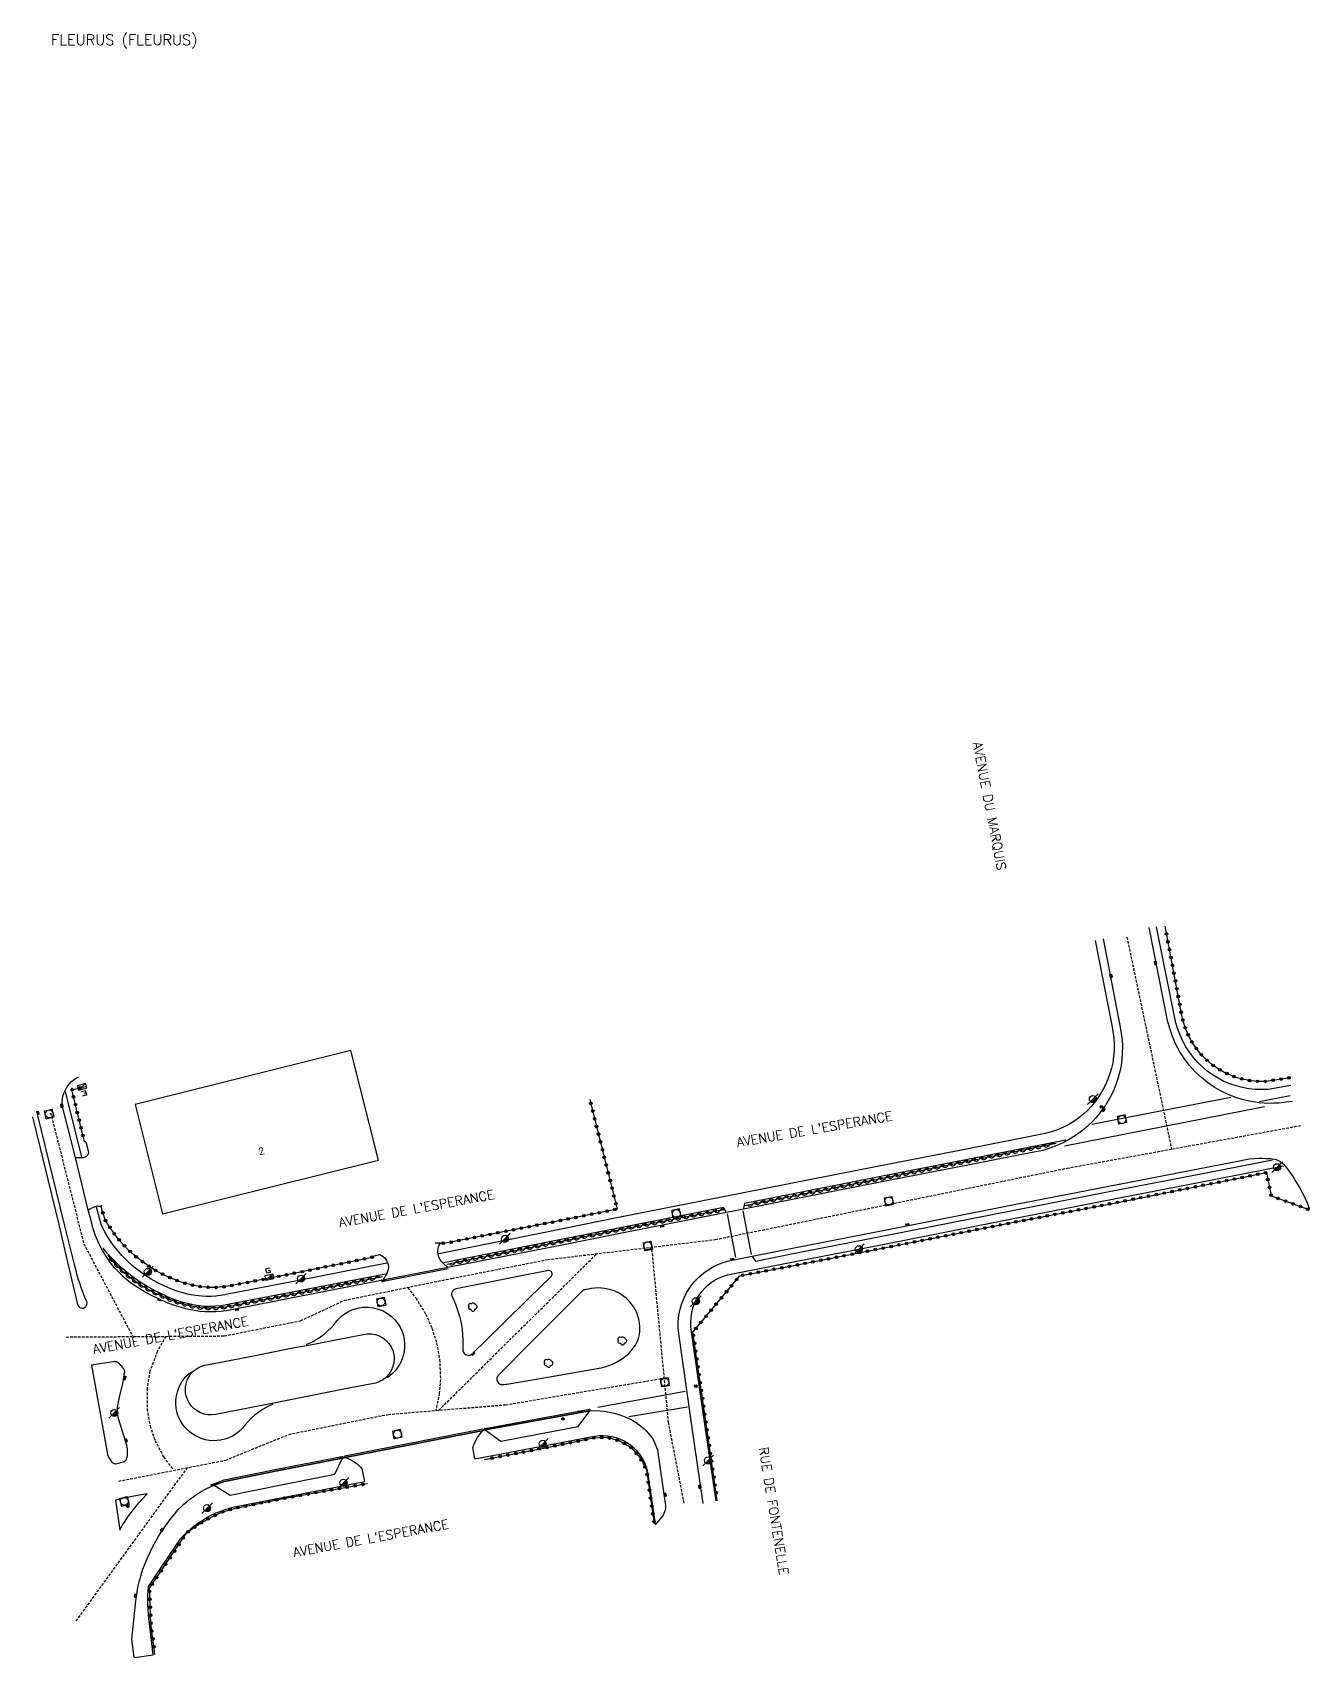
# Model space of a CAD drawing. Header units: millimetres. Extents: x 161025 to 162000, y 126625 to 126989.
# Drawn here: x 161453.6 to 161694.5, y 126681.7 to 126988 of the extents above; entities that cross this region are included whole.
import ezdxf
from ezdxf.enums import TextEntityAlignment as Align

# ---------------------------------------------------------------- set-up
doc = ezdxf.new("R2010")
doc.units = ezdxf.units.MM
doc.linetypes.add('DASHED', pattern=[0.75, 0.5, -0.25])
doc.layers.get('0').update_dxf_attribs({"linetype": 'CONTINUOUS'})
for name, color, linetype in [('W0001', 6, 'DASHED'), ('W0003', 5, 'CONTINUOUS'), ('W0006', 2, 'CONTINUOUS'), ('W0008', 7, 'CONTINUOUS'), ('W0014', 7, 'CONTINUOUS'), ('W0015', 2, 'CONTINUOUS'), ('W0017', 7, 'CONTINUOUS'), ('W0020', 2, 'CONTINUOUS'), ('W0100', 7, 'CONTINUOUS'), ('W0300', 7, 'CONTINUOUS'), ('W0310', 3, 'CONTINUOUS'), ('W0322', 7, 'CONTINUOUS'), ('W0400', 7, 'CONTINUOUS'), ('W0420', 7, 'CONTINUOUS'), ('W0430', 7, 'CONTINUOUS'), ('W0432', 7, 'CONTINUOUS'), ('W0470', 7, 'CONTINUOUS'), ('W0856', 7, 'CONTINUOUS'), ('W0980', 7, 'CONTINUOUS'), ('W0989', 7, 'CONTINUOUS'), ('W0991', 7, 'CONTINUOUS')]:
    doc.layers.add(name, color=color, linetype=linetype)
doc.styles.get("Standard").update_dxf_attribs({"font": 'romans.shx', "width": 0.85})

# ---------------------------------------------------------------- blocks, each defined once
blk = doc.blocks.new('T420')
for p, q in [((0.75, 0.75), (-0.75, 0.75)), ((-0.75, 0.75), (-0.75, -0.75)), ((0.75, 0.75), (0.75, -0.75)), ((0.75, -0.75), (-0.75, -0.75))]:
    blk.add_line(p, q)
blk.add_ellipse((0, 0), major_axis=(-0.53, 0.53), ratio=1, start_param=3.926991, end_param=10.210176)
blk = doc.blocks.new('T400')
for p, q in [((-0.15, 0.3), (0.15, 0.3)), ((-0.15, -0.25), (-0.15, 0.3)), ((-0.15, 0.15), (0.15, 0.15)), ((-0.15, 0), (0.15, 0)), ((0.15, 0.3), (0.15, -0.25)), ((-0.15, -0.15), (0.15, -0.15)), ((-0.15, -0.25), (-0.15, -0.3)), ((-0.15, -0.3), (0.15, -0.3)), ((0.15, -0.3), (0.15, -0.25))]:
    blk.add_line(p, q)
blk = doc.blocks.new('T470')
for p, q in [((-1.000002, -1.000002), (1.000002, 1.000002)), ((0, 0), (0.666668, 0)), ((0, 0), (0, -0.666668)), ((0.166667, 0.166667), (0.500001, 0.166667)), ((0.166667, 0.166667), (0.166667, -0.666668)), ((0.333334, 0.333334), (0.500001, 0.333334)), ((0.333334, 0.333334), (0.333334, -0.500001)), ((0.500001, 0.333334), (0.500001, -0.333334)), ((-0.333334, -0.333334), (0.500001, -0.333334)), ((-0.333334, -0.333334), (-0.333334, -0.500001)), ((-0.333334, -0.500001), (0.333334, -0.500001)), ((-0.166667, -0.166667), (0.666668, -0.166667)), ((-0.166667, -0.166667), (-0.166667, -0.666668))]:
    blk.add_line(p, q)
blk.add_ellipse((0, 0), major_axis=(0.471405, 0.471405), ratio=1, start_param=5.4977871438, end_param=11.780972451)
blk = doc.blocks.new('T300')
for p, q in [((-0.8, 0.51), (-0.86, 0.34)), ((-0.86, 0.34), (-0.86, 0.17)), ((-0.86, 0.17), (-0.74, 0.06)), ((-0.69, 0.63), (-0.8, 0.51)), ((-0.8, -0.06), (-0.74, 0.06)), ((-0.74, 0.06), (-0.69, 0.11)), ((-0.57, 0.69), (-0.69, 0.63)), ((-0.46, 0.69), (-0.57, 0.69)), ((-0.29, 0.63), (-0.46, 0.69)), ((-0.29, 0.63), (-0.17, 0.74)), ((-0.23, 0.57), (-0.29, 0.63)), ((-0.17, 0.74), (-0.06, 0.8)), ((-0.06, 0.8), (0.06, 0.8)), ((0.06, 0.8), (0.23, 0.74)), ((0.23, 0.74), (0.34, 0.63)), ((0.34, 0.63), (0.4, 0.51)), ((0.46, 0.46), (0.34, 0.46)), ((0.4, 0.51), (0.4, 0.46)), ((0.57, 0.4), (0.46, 0.46)), ((0.57, 0.4), (0.69, 0.29)), ((0.69, 0.29), (0.74, 0.17)), ((0.74, 0.06), (0.69, -0.17)), ((0.74, 0.17), (0.74, 0.06)), ((-0.8, -0.17), (-0.8, -0.06)), ((-0.8, -0.23), (-0.8, -0.17)), ((-0.74, -0.34), (-0.8, -0.23)), ((-0.69, -0.4), (-0.74, -0.34)), ((-0.51, -0.46), (-0.69, -0.4)), ((-0.4, -0.46), (-0.51, -0.46)), ((-0.4, -0.46), (-0.34, -0.46)), ((-0.34, -0.46), (-0.34, -0.4)), ((-0.34, -0.51), (-0.34, -0.46)), ((-0.29, -0.63), (-0.34, -0.51)), ((-0.17, -0.74), (-0.29, -0.63)), ((-0.06, -0.8), (-0.17, -0.74)), ((0.06, -0.8), (-0.06, -0.8)), ((0.17, -0.74), (0.06, -0.8)), ((0.23, -0.69), (0.17, -0.74)), ((0.29, -0.46), (0.23, -0.46)), ((0.29, -0.63), (0.23, -0.69)), ((0.46, -0.4), (0.29, -0.46)), ((0.34, -0.51), (0.29, -0.63)), ((0.34, -0.51), (0.34, -0.46)), ((0.57, -0.34), (0.46, -0.4)), ((0.63, -0.29), (0.57, -0.34)), ((0.69, -0.17), (0.63, -0.29))]:
    blk.add_line(p, q)
blk = doc.blocks.new('T430')
at = {"flags": 128}
for points in [[(0.8, 0.8), (-0.8, 0.8)], [(-0.8, 0.8), (-0.8, 0)], [(0.8, 0.8), (-0.8, 0)], [(-0.8, 0), (0.8, 0)], [(-0.4, 2.1), (0.4, 2.1)], [(-0.4, 2.1), (-0.4, 1.3)], [(-0.4, 1.7), (0, 1.7)], [(-0.4, 1.3), (0.4, 1.3)], [(0.8, 0), (0.8, 0.8)]]:
    blk.add_lwpolyline(points, dxfattribs=at)
blk = doc.blocks.new('t432')
at = {"flags": 128}
for points in [[(0.8, 0.8), (-0.8, 0.8)], [(-0.8, 0.8), (-0.8, 0)], [(0.8, 0.8), (-0.8, 0)], [(-0.8, 0), (0.8, 0)], [(-0.4, 2.1), (-0.4, 1.3)], [(-0.4, 1.3), (0.4, 1.3)], [(-0.39, 2.1), (0.41, 2.1)], [(0, 1.7), (0.4, 1.7)], [(0.4, 1.3), (0.4, 1.7)], [(0.8, 0), (0.8, 0.8)]]:
    blk.add_lwpolyline(points, dxfattribs=at)
blk = doc.blocks.new('T856')
for p, q in [((-0.125, 0), (0.125, 0)), ((0, 0.125), (0, -0.125))]:
    blk.add_line(p, q)
blk.add_ellipse((0, 0), major_axis=(-0.177, 0.177), ratio=1, start_param=3.9269908, end_param=10.2101761)
blk = doc.blocks.new('t322o')
at = {"color": 0, "linetype": 'Continuous'}
for radius in [0.25, 0.15]:
    blk.add_circle((0, 0), radius, dxfattribs=at)
blk = doc.blocks.new('t310o')
at = {"color": 0, "linetype": 'Continuous'}
for centre, start, end in [((-0.5, 0.38), 216.8699, 323.1304), ((0.5, -0.37), 36.8699, 143.1303)]:
    blk.add_arc(centre, 0.625, start, end, dxfattribs=at)

msp = doc.modelspace()

# ---------------------------------------------------------------- linework, layer by layer
at = {"layer": 'W0001'}
for points in [[(161660.01, 126817.5), (161668.43, 126777.55)], [(161457.04, 126784.39), (161463.3, 126759.69), (161472.5, 126742.25)], [(161459.95, 126742.11), (161489.8, 126742.31), (161504.16, 126745.17), (161512.46, 126749.03), (161532.71, 126753.17), (161550.78, 126756.71), (161582.39, 126760.49), (161648.73, 126773.94), (161693.01, 126782.02)], [(161530.23, 126728.3), (161560.07, 126757.82)], [(161576.51, 126710.77), (161573.58, 126725.97), (161570.42, 126759.06)], [(161524.38, 126751.41), (161525.9, 126749.49), (161527.79, 126746.41), (161528.96, 126743.77), (161529.84, 126740.96), (161530.4, 126737.87), (161530.56, 126734.12), (161530.34, 126731.51), (161529.7, 126728.26)], [(161478.78, 126742.23), (161477.16, 126739.44), (161475.78, 126735.64), (161475.22, 126732.37), (161475.24, 126728.53), (161475.8, 126725.34), (161476.72, 126722.63), (161478.35, 126719.49), (161480.24, 126716.97)], [(161469.86, 126714.94), (161490.08, 126718.89), (161501.95, 126723.76), (161520.7, 126727.53), (161542.82, 126729.33), (161572.78, 126734.36)], [(161461.86, 126688.58), (161482.85, 126717.48)]]:
    msp.add_lwpolyline(points, dxfattribs=at)
at = {"layer": 'W0003'}
for points in [[(161531.94, 126755.23), (161519.71, 126752.85)], [(161532, 126754.94), (161519.77, 126752.56)]]:
    msp.add_lwpolyline(points, dxfattribs=at)
for points in [[(161558.76, 126728.22), (161539.02, 126724.58), (161538.97, 126724.88), (161558.7, 126728.51)], [(161538.64, 126724.51), (161512.56, 126719.39), (161512.5, 126719.68), (161538.58, 126724.81)], [(161512.09, 126719.3), (161501.01, 126717.13), (161489.83, 126714.88), (161487.9, 126714.17), (161487.79, 126714.45), (161489.74, 126715.17), (161500.95, 126717.42), (161512.03, 126719.59)]]:
    msp.add_lwpolyline(points, close=True, dxfattribs=at)
at = {"layer": 'W0006'}
for points in [[(161539.02, 126724.58), (161541.97, 126722.47), (161556.55, 126725.27), (161558.76, 126728.22)], [(161487.9, 126714.17), (161490.89, 126712.28), (161500.81, 126714.33), (161510.64, 126716.28), (161512.09, 126719.3)]]:
    msp.add_lwpolyline(points, dxfattribs=at)
at = {"layer": 'W0008'}
for points in [[(161691.22, 126786.54), (161690.54, 126786.45), (161689.61, 126786.31), (161688.68, 126786.22), (161687.74, 126786.17), (161686.8, 126786.16), (161685.87, 126786.2), (161684.93, 126786.28), (161683.44, 126786.5), (161681.97, 126786.83), (161680.54, 126787.27), (161679.13, 126787.82), (161677.78, 126788.47), (161676.47, 126789.22), (161675.23, 126790.07), (161674.06, 126791.01), (161672.9, 126792.1), (161671.83, 126793.28), (161670.86, 126794.54), (161670, 126795.88), (161669.24, 126797.28), (161668.6, 126798.74), (161668.08, 126800.24), (161667.69, 126801.78), (161664.23, 126819.29)], [(161655.51, 126817.15), (161658.74, 126800.53), (161658.96, 126799.33), (161659.1, 126798.13), (161659.16, 126796.91), (161659.15, 126795.7), (161659.06, 126794.49), (161658.9, 126793.29), (161658.67, 126792.15), (161658.37, 126791.03), (161658.01, 126789.92), (161657.58, 126788.84), (161657.09, 126787.79), (161656.54, 126786.77), (161656.01, 126785.89), (161655.44, 126785.04), (161654.82, 126784.22), (161654.16, 126783.43), (161653.47, 126782.68), (161652.73, 126781.96), (161651.66, 126781.05), (161650.53, 126780.2), (161649.34, 126779.44), (161648.1, 126778.77), (161646.81, 126778.19), (161645.49, 126777.7), (161644.14, 126777.3), (161642.76, 126777), (161630.34, 126774.59), (161613.82, 126771.34), (161587.68, 126766.21), (161564.76, 126761.66), (161551.27, 126758.99), (161531.94, 126755.23), (161519.71, 126752.85), (161503.97, 126749.74), (161491.22, 126747.23), (161490.21, 126747.06), (161489.19, 126746.93), (161488.17, 126746.85), (161487.15, 126746.83), (161486.13, 126746.86), (161485.11, 126746.93), (161483.81, 126747.15), (161482.53, 126747.43), (161481.26, 126747.78), (161480.01, 126748.2), (161478.79, 126748.69), (161477.59, 126749.24), (161476.21, 126749.86), (161474.87, 126750.57), (161473.57, 126751.36), (161472.32, 126752.22), (161471.13, 126753.17), (161470, 126754.18), (161469.04, 126755.24), (161468.16, 126756.35), (161467.36, 126757.53), (161466.64, 126758.76), (161466.01, 126760.03), (161465.46, 126761.35), (161465.01, 126762.7), (161464.66, 126764.08), (161464.14, 126766.05), (161461.71, 126775.96), (161459.29, 126785.55)], [(161580.08, 126710.74), (161577.94, 126725.42), (161575.49, 126742.75), (161575.39, 126743.9), (161575.4, 126745.06), (161575.52, 126746.21), (161575.75, 126747.34), (161576.08, 126748.45), (161576.5, 126749.52), (161577.03, 126750.55), (161577.65, 126751.53), (161578.42, 126752.51), (161579.28, 126753.41), (161580.22, 126754.22), (161581.24, 126754.93), (161582.33, 126755.54), (161583.47, 126756.04), (161584.66, 126756.42), (161585.88, 126756.67), (161596.98, 126758.87), (161615.32, 126762.46), (161638.45, 126767), (161656.59, 126770.54), (161675.38, 126774.21), (161681.24, 126775.35), (161682.14, 126775.53), (161683.06, 126775.67), (161683.98, 126775.76), (161684.9, 126775.81), (161685.64, 126775.82), (161686.37, 126775.79), (161687.11, 126775.74), (161687.84, 126775.66), (161688.19, 126775.55), (161688.52, 126775.41), (161688.84, 126775.24), (161689.15, 126775.04), (161689.39, 126774.85), (161689.61, 126774.64), (161689.82, 126774.41), (161690, 126774.17), (161690.69, 126773.24), (161691.34, 126772.29), (161691.96, 126771.32), (161692.54, 126770.32), (161693.06, 126769.36), (161693.54, 126768.39), (161693.99, 126767.4), (161694.4, 126766.39)], [(161472.77, 126681.69), (161472.38, 126685.13), (161473.1, 126692.35), (161473.21, 126693.21), (161473.34, 126694.06), (161473.51, 126694.91), (161473.69, 126695.76), (161473.86, 126696.4), (161474.04, 126697.05), (161474.23, 126697.69), (161474.44, 126698.32), (161474.86, 126699.41), (161475.32, 126700.49), (161475.8, 126701.54), (161476.33, 126702.59), (161476.88, 126703.61), (161477.47, 126704.62), (161478.02, 126705.49), (161478.59, 126706.34), (161479.19, 126707.18), (161479.81, 126708), (161480.46, 126708.8), (161481.12, 126709.58), (161481.63, 126710.09), (161482.16, 126710.59), (161482.7, 126711.06), (161483.27, 126711.51), (161483.84, 126711.94), (161484.44, 126712.35), (161485.27, 126712.87), (161486.12, 126713.35), (161487, 126713.78), (161487.9, 126714.17), (161489.83, 126714.88), (161501.01, 126717.13), (161512.09, 126719.3), (161512.56, 126719.39), (161538.64, 126724.51), (161539.02, 126724.58), (161558.76, 126728.22), (161559.67, 126728.24), (161560.59, 126728.21), (161561.5, 126728.12), (161562.4, 126727.97), (161563.29, 126727.77), (161564.17, 126727.51), (161564.86, 126727.28), (161565.53, 126727), (161566.19, 126726.69), (161566.83, 126726.35), (161567.45, 126725.97), (161568.05, 126725.55), (161568.51, 126725.2), (161568.95, 126724.83), (161569.36, 126724.42), (161569.75, 126724), (161570.12, 126723.55), (161570.46, 126723.08), (161570.71, 126722.66), (161570.94, 126722.22), (161571.14, 126721.77), (161571.31, 126721.3), (161571.46, 126720.83), (161571.57, 126720.35), (161572.96, 126710.73), (161573, 126710.41), (161573, 126710.09), (161572.98, 126709.76), (161572.92, 126709.44), (161572.83, 126709.13), (161572.7, 126708.82), (161572.54, 126708.53), (161572.36, 126708.25), (161571.04, 126706.71)]]:
    msp.add_lwpolyline(points, dxfattribs=at)
at = {"layer": 'W0014'}
for points in [[(161690.95, 126789.52), (161686.68, 126788.8), (161685.46, 126788.75), (161684.23, 126788.78), (161683.01, 126788.91), (161681.8, 126789.13), (161680.61, 126789.44), (161679.45, 126789.83), (161678.31, 126790.31), (161677.22, 126790.88), (161676.17, 126791.52), (161675.18, 126792.24), (161674.24, 126793.03), (161673.36, 126793.88), (161672.55, 126794.8), (161671.8, 126795.78), (161671.13, 126796.81), (161670.54, 126797.89), (161670.03, 126799), (161669.61, 126800.16), (161669.27, 126801.34), (161669.02, 126802.54), (161665.58, 126819.42)], [(161654.01, 126816.88), (161657.16, 126800.87), (161657.39, 126799.71), (161657.54, 126798.54), (161657.61, 126797.36), (161657.6, 126796.18), (161657.5, 126795), (161657.33, 126793.83), (161657.1, 126792.79), (161656.8, 126791.76), (161656.44, 126790.75), (161656.02, 126789.77), (161655.54, 126788.82), (161655, 126787.89), (161654.47, 126787.09), (161653.9, 126786.32), (161653.28, 126785.59), (161652.63, 126784.89), (161651.93, 126784.23), (161651.2, 126783.61), (161650.21, 126782.88), (161649.17, 126782.23), (161648.08, 126781.66), (161646.95, 126781.17), (161645.79, 126780.77), (161644.6, 126780.46), (161630.06, 126777.61), (161612.59, 126774.17), (161588.01, 126769.37), (161583.22, 126768.39), (161563.85, 126764.57), (161550.26, 126761.84), (161530.24, 126757.81)], [(161462.91, 126776.04), (161459.85, 126788.41)], [(161690.81, 126787.58), (161684.94, 126786.42)], [(161648.47, 126779.22), (161630.24, 126775.61), (161613.29, 126772.3), (161587.88, 126767.31), (161587.69, 126766.4)], [(161582.54, 126711.23), (161580.35, 126726.13), (161577.93, 126743.1), (161577.8, 126744), (161577.76, 126744.9), (161577.82, 126745.81), (161577.95, 126746.7), (161578.18, 126747.58), (161578.49, 126748.43), (161578.87, 126749.25), (161579.34, 126750.02), (161579.84, 126750.7), (161580.4, 126751.33), (161581.01, 126751.91), (161581.68, 126752.43), (161582.38, 126752.89), (161583.13, 126753.28), (161583.91, 126753.6), (161584.71, 126753.85), (161597.79, 126756.41), (161615.26, 126759.83), (161638.65, 126764.43), (161657.29, 126768.07), (161675.79, 126771.69), (161689.54, 126774.39)], [(161589.4, 126757.23), (161589.94, 126756.42), (161597.41, 126757.9), (161615.41, 126761.43), (161638.74, 126766.01), (161657.01, 126769.58), (161675.61, 126773.21), (161687.48, 126775.53)], [(161520.44, 126756.05), (161503.52, 126752.72), (161490.74, 126750.23), (161489.9, 126750.05), (161489.04, 126749.91), (161488.18, 126749.82), (161487.32, 126749.76), (161486.46, 126749.75), (161485.59, 126749.78), (161484.38, 126749.92), (161483.18, 126750.13), (161482, 126750.41), (161480.83, 126750.77), (161479.69, 126751.19), (161478.57, 126751.68), (161477.27, 126752.3), (161476, 126753), (161474.78, 126753.77), (161473.61, 126754.62), (161472.49, 126755.53), (161471.42, 126756.51), (161470.47, 126757.49), (161469.57, 126758.53), (161468.73, 126759.62), (161467.96, 126760.75), (161467.25, 126761.93), (161466.62, 126763.14), (161465.71, 126766.62)], [(161584.44, 126765.74), (161583.95, 126766.53), (161564.47, 126762.67), (161550.83, 126760.02), (161531.13, 126756.12)], [(161520.21, 126753.97), (161503.61, 126750.74), (161490.8, 126748.28), (161489.93, 126748.11), (161489.05, 126747.98), (161488.16, 126747.9), (161487.28, 126747.86), (161486.39, 126747.86), (161485.5, 126747.91), (161484.18, 126748.12), (161482.86, 126748.4), (161481.57, 126748.76), (161480.3, 126749.2), (161479.06, 126749.71), (161477.85, 126750.29), (161476.51, 126750.96), (161475.2, 126751.69), (161473.92, 126752.48), (161472.69, 126753.34), (161471.5, 126754.26), (161470.36, 126755.23), (161469.45, 126756.08), (161468.57, 126756.97), (161467.73, 126757.89), (161466.93, 126758.84)], [(161505.39, 126740.54), (161515.98, 126742.58), (161516.74, 126742.71), (161517.52, 126742.7), (161518.29, 126742.58), (161519.02, 126742.32), (161519.71, 126741.95), (161520.32, 126741.47), (161520.85, 126740.9), (161521.27, 126740.25), (161521.58, 126739.54), (161521.77, 126738.8), (161521.84, 126738.03), (161521.78, 126737.26), (161521.59, 126736.52), (161521.29, 126735.81), (161520.88, 126735.16), (161520.36, 126734.59)], [(161498.83, 126729.58), (161488.12, 126727.51), (161487.41, 126727.43), (161486.69, 126727.46), (161485.99, 126727.59), (161485.31, 126727.83), (161484.68, 126728.17), (161484.11, 126728.6), (161483.6, 126729.1), (161483.18, 126729.68), (161482.85, 126730.32), (161482.62, 126730.99), (161482.5, 126731.56), (161482.46, 126732.14), (161482.49, 126732.72), (161482.58, 126733.29), (161482.75, 126733.85), (161482.98, 126734.38), (161483.28, 126734.88), (161483.63, 126735.34)], [(161537.06, 126719.12), (161550.66, 126721.7), (161558.89, 126723.26), (161559.69, 126723.43), (161560.49, 126723.52), (161561.31, 126723.54), (161562.12, 126723.49), (161562.92, 126723.35), (161563.7, 126723.15), (161564.46, 126722.87), (161565.2, 126722.52), (161566.01, 126722.03), (161566.76, 126721.46), (161567.44, 126720.8), (161568.05, 126720.08), (161568.58, 126719.3), (161569.02, 126718.46), (161569.36, 126717.58), (161569.61, 126716.66), (161571.06, 126706.92)], [(161472.95, 126681.71), (161476.39, 126682.18), (161475.66, 126688.08), (161475.56, 126688.96), (161475.48, 126689.84), (161475.43, 126690.73), (161475.4, 126691.61), (161475.39, 126692.47), (161475.4, 126693.33), (161475.44, 126694.19), (161475.5, 126695.05), (161481.49, 126704.02), (161482.25, 126704.84), (161483.05, 126705.6), (161483.9, 126706.32), (161484.79, 126706.99), (161485.72, 126707.61), (161486.68, 126708.18), (161487.47, 126708.59), (161488.28, 126708.96), (161489.11, 126709.3), (161489.95, 126709.6), (161490.8, 126709.86), (161491.66, 126710.08), (161501.12, 126711.9), (161516.28, 126714.88)]]:
    msp.add_lwpolyline(points, dxfattribs=at)
at = {"layer": 'W0015'}
for points in [[(161453.62, 126783.59), (161458.63, 126763.08), (161460, 126757.26), (161462.14, 126748.27), (161462.22, 126748.05), (161462.35, 126747.85), (161462.53, 126747.7), (161462.75, 126747.59), (161462.98, 126747.55), (161463.22, 126747.57), (161463.46, 126747.66), (161463.66, 126747.82), (161463.81, 126748.03), (161463.9, 126748.27), (161463.91, 126748.53), (161463.85, 126748.78), (161463.51, 126749.59), (161463.18, 126750.41), (161462.88, 126751.23), (161462.59, 126752.06), (161462.32, 126752.92), (161462.07, 126753.78), (161461.84, 126754.65), (161461.63, 126755.53), (161459.62, 126763.59), (161454.62, 126783.87), (161454.62, 126783.87)], [(161536.53, 126738.97), (161542.18, 126744.49), (161547.27, 126749.49), (161551.28, 126753.39), (161551.4, 126753.48), (161551.5, 126753.6), (161551.57, 126753.74), (161551.6, 126753.89), (161551.6, 126754.05), (161551.56, 126754.2), (161551.47, 126754.37), (161551.34, 126754.51), (161551.18, 126754.6), (161550.99, 126754.65), (161550.8, 126754.64), (161550.62, 126754.58), (161544.92, 126753.45), (161538.63, 126752.22), (161533.54, 126751.21), (161533.34, 126751.16), (161533.15, 126751.07), (161532.99, 126750.94), (161532.85, 126750.78), (161532.76, 126750.62), (161532.7, 126750.45), (161532.67, 126750.27), (161532.67, 126750.09), (161532.71, 126749.91), (161532.77, 126749.74), (161533.1, 126749.03), (161533.4, 126748.3), (161533.67, 126747.57), (161533.91, 126746.82), (161534.13, 126746.07), (161534.31, 126745.31), (161534.5, 126744.39), (161534.64, 126743.47), (161534.74, 126742.54), (161534.8, 126741.6), (161534.81, 126740.66), (161534.78, 126739.73), (161534.8, 126739.51), (161534.86, 126739.31), (161534.96, 126739.12), (161535.1, 126738.96), (161535.27, 126738.83), (161535.46, 126738.73), (161535.65, 126738.68), (161535.84, 126738.67), (161536.03, 126738.69), (161536.21, 126738.75), (161536.38, 126738.84), (161536.53, 126738.97)]]:
    msp.add_lwpolyline(points, dxfattribs=at)
for points in [[(161542.93, 126733.2), (161543.08, 126733.24), (161550.78, 126734.57), (161557.6, 126735.74), (161560.88, 126736.32), (161561.6, 126736.49), (161562.3, 126736.71), (161562.99, 126736.98), (161563.65, 126737.3), (161564.29, 126737.67), (161564.9, 126738.09), (161565.47, 126738.49), (161566, 126738.95), (161566.49, 126739.45), (161566.93, 126739.99), (161567.33, 126740.56), (161567.67, 126741.17), (161567.9, 126741.86), (161568.07, 126742.58), (161568.15, 126743.3), (161568.16, 126744.03), (161568.1, 126744.75), (161567.95, 126745.47), (161567.79, 126746.07), (161567.58, 126746.65), (161567.32, 126747.21), (161567.02, 126747.75), (161566.67, 126748.26), (161566.28, 126748.74), (161565.63, 126749.38), (161564.9, 126749.94), (161564.12, 126750.42), (161563.29, 126750.8), (161562.42, 126751.08), (161561.52, 126751.26), (161560.9, 126751.32), (161560.27, 126751.35), (161559.65, 126751.33), (161559.02, 126751.26), (161558.4, 126751.15), (161557.79, 126751), (161557.69, 126750.98), (161557.59, 126750.95), (161557.49, 126750.92), (161557.4, 126750.88), (161557.32, 126750.83), (161557.25, 126750.77), (161557.19, 126750.7), (161557.13, 126750.63), (161552.32, 126745.79), (161547.77, 126741.24), (161541.46, 126734.88), (161541.35, 126734.73), (161541.26, 126734.57), (161541.21, 126734.39), (161541.19, 126734.21), (161541.2, 126734.03), (161541.24, 126733.85), (161541.35, 126733.62), (161541.51, 126733.42), (161541.72, 126733.27), (161541.95, 126733.17), (161542.2, 126733.13), (161542.45, 126733.16)], [(161513.61, 126732.52), (161498.83, 126729.58), (161498.87, 126729.4), (161498.27, 126729.13), (161497.69, 126728.83), (161497.12, 126728.5), (161496.56, 126728.15), (161496.03, 126727.77), (161495.51, 126727.36), (161494.88, 126726.8), (161494.29, 126726.21), (161493.73, 126725.58), (161493.22, 126724.91), (161492.65, 126724.35), (161492.03, 126723.86), (161491.35, 126723.43), (161490.63, 126723.09), (161489.87, 126722.83), (161489.1, 126722.65), (161488.39, 126722.57), (161487.68, 126722.55), (161486.97, 126722.61), (161486.27, 126722.74), (161485.58, 126722.93), (161484.92, 126723.2), (161484.29, 126723.52), (161483.69, 126723.91), (161483.03, 126724.43), (161482.43, 126725.03), (161481.91, 126725.69), (161481.47, 126726.41), (161481.11, 126727.18), (161480.85, 126727.98), (161480.71, 126728.74), (161480.64, 126729.5), (161480.66, 126730.28), (161480.76, 126731.04), (161480.94, 126731.79), (161481.21, 126732.52), (161481.48, 126733.09), (161481.79, 126733.64), (161482.16, 126734.15), (161482.57, 126734.64), (161483.02, 126735.08), (161483.51, 126735.49), (161483.63, 126735.34), (161483.95, 126735.65), (161484.29, 126735.93), (161484.66, 126736.18), (161485.05, 126736.4), (161485.4, 126736.55), (161485.76, 126736.68), (161486.13, 126736.78), (161486.51, 126736.86), (161494.38, 126738.38), (161502.75, 126740.04), (161505.39, 126740.54), (161505.35, 126740.76), (161505.96, 126741.01), (161506.54, 126741.29), (161507.11, 126741.61), (161507.67, 126741.95), (161508.21, 126742.32), (161508.72, 126742.72), (161509.35, 126743.26), (161509.94, 126743.85), (161510.49, 126744.48), (161511, 126745.14), (161511.49, 126745.67), (161512.02, 126746.14), (161512.6, 126746.56), (161513.22, 126746.92), (161513.87, 126747.22), (161514.55, 126747.45), (161515.25, 126747.61), (161515.95, 126747.71), (161516.92, 126747.73), (161517.89, 126747.62), (161518.83, 126747.38), (161519.73, 126747.02), (161520.57, 126746.54), (161521.35, 126745.95), (161522.03, 126745.27), (161522.62, 126744.5), (161523.01, 126743.83), (161523.32, 126743.13), (161523.56, 126742.4), (161523.72, 126741.65), (161523.8, 126740.89), (161523.8, 126740.12), (161523.72, 126739.36), (161523.55, 126738.61), (161523.35, 126737.98), (161523.09, 126737.37), (161522.78, 126736.79), (161522.41, 126736.23), (161522, 126735.72), (161521.54, 126735.24), (161521.03, 126734.81), (161520.49, 126734.42), (161520.36, 126734.59), (161520.13, 126734.37), (161519.88, 126734.16), (161519.62, 126733.98), (161519.34, 126733.82), (161519.03, 126733.67), (161518.7, 126733.54), (161518.36, 126733.44), (161518.02, 126733.37)], [(161467.59, 126737.24), (161464.74, 126736.82), (161467.63, 126720.74), (161467.69, 126720.35), (161467.78, 126719.97), (161467.92, 126719.59), (161468.09, 126719.24), (161468.2, 126719.05), (161468.32, 126718.87), (161468.45, 126718.7), (161468.59, 126718.53), (161468.67, 126718.47), (161468.76, 126718.41), (161468.85, 126718.36), (161468.94, 126718.31), (161469.05, 126718.28), (161469.15, 126718.25), (161469.26, 126718.23), (161469.36, 126718.22), (161470.81, 126718.56), (161470.9, 126718.59), (161470.98, 126718.64), (161471.05, 126718.69), (161471.12, 126718.75), (161471.21, 126718.84), (161471.28, 126718.93), (161471.34, 126719.03), (161471.38, 126719.14), (161471.46, 126719.45), (161471.52, 126719.76), (161471.56, 126720.08), (161471.57, 126720.39), (161471.57, 126720.72), (161471.54, 126721.04), (161471.48, 126721.36), (161471.4, 126721.67), (161470.08, 126725.92), (161469.91, 126726.47), (161469.78, 126727.04), (161469.7, 126727.61), (161469.67, 126728.19), (161469.68, 126728.84), (161469.75, 126729.49), (161469.88, 126730.13), (161470.06, 126730.75), (161470.67, 126733.36), (161471, 126735.36), (161471.01, 126735.46), (161471.01, 126735.56), (161471.01, 126735.66), (161470.99, 126735.77), (161470.96, 126735.88), (161470.92, 126735.98), (161470.87, 126736.08), (161470.8, 126736.18), (161470.69, 126736.33), (161470.56, 126736.47), (161470.44, 126736.62), (161470.3, 126736.75), (161470.16, 126736.9), (161470.01, 126737.03), (161469.85, 126737.17), (161469.69, 126737.29), (161469.6, 126737.35), (161469.5, 126737.4), (161469.4, 126737.44), (161469.29, 126737.46), (161469.2, 126737.47), (161469.11, 126737.47), (161469.01, 126737.46), (161468.92, 126737.44)], [(161472.07, 126711.97), (161469.27, 126711.33), (161470.07, 126705.72), (161470.56, 126706.56), (161471.09, 126707.4), (161471.63, 126708.21), (161472.21, 126709.01), (161472.92, 126709.93), (161473.67, 126710.83), (161474.46, 126711.69), (161475.27, 126712.53)]]:
    msp.add_lwpolyline(points, close=True, dxfattribs=at)
at = {"layer": 'W0017'}
for points in [[(161459.29, 126785.55), (161459.23, 126786.63), (161459.28, 126787.04), (161459.36, 126787.44), (161459.46, 126787.84), (161459.6, 126788.23), (161459.77, 126788.61), (161459.96, 126788.97), (161460.25, 126789.43), (161460.59, 126789.86), (161460.97, 126790.25), (161461.38, 126790.6), (161461.83, 126790.91), (161462.3, 126791.18)], [(161463.71, 126778.89), (161464.13, 126777.23), (161464.16, 126776.97), (161464.12, 126776.71), (161464.04, 126776.47), (161463.9, 126776.25), (161463.72, 126776.11), (161463.52, 126776), (161463.31, 126775.92), (161463.1, 126775.87), (161462.87, 126775.85), (161462.65, 126775.86), (161462.41, 126775.86), (161462.18, 126775.87), (161461.94, 126775.9), (161461.71, 126775.96)], [(161464.14, 126766.05), (161464.17, 126766.1), (161464.44, 126766.25), (161464.71, 126766.4), (161464.99, 126766.53), (161465.28, 126766.64), (161465.39, 126766.69), (161465.51, 126766.73), (161465.63, 126766.77), (161465.76, 126766.8), (161465.89, 126766.81), (161466.03, 126766.8), (161466.16, 126766.78), (161466.3, 126766.75), (161466.39, 126766.72), (161466.48, 126766.69), (161466.56, 126766.64), (161466.65, 126766.6)], [(161531.94, 126755.23), (161531.19, 126755.91), (161530.92, 126756.14), (161530.68, 126756.41), (161530.48, 126756.71), (161530.31, 126757.03), (161530.19, 126757.37), (161530.11, 126757.71), (161530.07, 126758.07), (161530.07, 126758.42), (161530.12, 126758.77), (161530.21, 126759.12), (161530.34, 126759.45), (161530.5, 126759.76)], [(161517.72, 126757.33), (161519.11, 126757.65), (161519.45, 126757.48), (161519.76, 126757.27), (161520.04, 126757.01), (161520.28, 126756.72), (161520.47, 126756.39), (161520.61, 126756.03), (161520.7, 126755.65), (161520.73, 126755.25), (161520.7, 126754.85), (161520.6, 126754.46), (161520.45, 126754.09), (161520.24, 126753.75), (161519.75, 126752.89)], [(161537.06, 126719.12), (161536.65, 126721.31), (161536.83, 126721.77), (161537.03, 126722.23), (161537.26, 126722.67), (161537.51, 126723.1), (161537.77, 126723.47), (161538.04, 126723.84), (161538.33, 126724.18), (161538.64, 126724.51)], [(161512.56, 126719.39), (161512.83, 126719.32), (161513.26, 126719.16), (161513.68, 126718.96), (161514.09, 126718.73), (161514.48, 126718.48), (161514.83, 126718.21), (161515.16, 126717.91), (161515.48, 126717.6), (161515.76, 126717.26), (161516.25, 126714.88)]]:
    msp.add_lwpolyline(points, dxfattribs=at)
at = {"layer": 'W0020'}
for points in [[(161685.96, 126785.51), (161648.22, 126778.08)], [(161679.59, 126787.25), (161653.42, 126782.2)], [(161586.28, 126757.11), (161584.69, 126765.33)], [(161589.22, 126757.69), (161587.67, 126765.89)], [(161560.21, 126728.86), (161576.7, 126731.92)], [(161566.1, 126727.11), (161577.13, 126728.96)]]:
    msp.add_lwpolyline(points, dxfattribs=at)
at = {"layer": 'W0100'}
msp.add_lwpolyline([(161513.65, 126796.13), (161473.01, 126785.92), (161478.13, 126765.33), (161518.85, 126775.45)], close=True, dxfattribs=at)
at = {"layer": 'W0310'}
for points in [[(161646.66, 126778.56), (161630.27, 126775.26), (161613.6, 126771.91), (161587.98, 126766.87)], [(161584.01, 126766.09), (161564.45, 126762.33), (161551, 126759.63), (161531.78, 126755.76)], [(161519.65, 126753.44), (161503.89, 126750.38), (161491.79, 126748.06), (161490.75, 126747.85), (161489.7, 126747.69), (161488.64, 126747.58), (161487.57, 126747.53), (161486.51, 126747.54), (161485.45, 126747.61), (161484.13, 126747.81), (161482.82, 126748.09), (161481.53, 126748.44), (161480.26, 126748.86), (161479.01, 126749.35), (161477.8, 126749.91), (161476.43, 126750.53), (161475.11, 126751.24), (161473.83, 126752.02), (161472.59, 126752.87), (161471.41, 126753.8), (161470.28, 126754.79), (161469.64, 126755.44), (161469.02, 126756.13), (161468.43, 126756.84), (161467.87, 126757.57)]]:
    msp.add_lwpolyline(points, dxfattribs=at)
at = {"layer": 'W0322'}
for points in [[(161690.84, 126791), (161686.15, 126790.3), (161684.79, 126790.3), (161683.44, 126790.41), (161682.11, 126790.64), (161680.8, 126790.99), (161679.53, 126791.46), (161678.3, 126792.03), (161677.13, 126792.71), (161676.03, 126793.49), (161674.95, 126794.42), (161673.96, 126795.43), (161673.06, 126796.54), (161672.28, 126797.73), (161671.6, 126798.98), (161671.05, 126800.29), (161670.62, 126801.64), (161670.32, 126803.03), (161667.2, 126819.56)], [(161463.71, 126778.89), (161463.43, 126778.89), (161461.03, 126788.72), (161463.8, 126789.4)], [(161558.73, 126786.9), (161563.89, 126766.22), (161549.83, 126763.41), (161531.52, 126759.8), (161529.59, 126759.82)], [(161582.74, 126711.24), (161580.59, 126726.16), (161578.16, 126743.04), (161587.02, 126753.67), (161597.82, 126755.7), (161615.25, 126759.12), (161638.67, 126763.73), (161657.28, 126767.31), (161675.47, 126770.93), (161686.32, 126773.12), (161687.23, 126768.7), (161694.32, 126766.15)], [(161517.72, 126757.33), (161517.66, 126757.11), (161503.13, 126754.16), (161490.52, 126751.69), (161489.68, 126751.57), (161488.85, 126751.5), (161488.01, 126751.46), (161487.16, 126751.46), (161486.32, 126751.5), (161485.48, 126751.57), (161484.42, 126751.75), (161483.36, 126751.98), (161482.31, 126752.26), (161481.28, 126752.6), (161480.27, 126752.99), (161479.28, 126753.42), (161478.1, 126753.98), (161476.95, 126754.6), (161475.84, 126755.27), (161474.76, 126756), (161473.72, 126756.78), (161472.72, 126757.61), (161471.69, 126758.56), (161470.72, 126759.57), (161469.8, 126760.63), (161468.94, 126761.74), (161468.14, 126762.89), (161467.4, 126764.08), (161466.7, 126766.06), (161466.65, 126766.97)], [(161538.87, 126718.99), (161550.66, 126721.3), (161559.38, 126723.08), (161561.92, 126723.21), (161564.37, 126722.51), (161566.52, 126721.26), (161568.2, 126719.35), (161569.39, 126717.15), (161570.88, 126706.94)], [(161476.69, 126682.23), (161475.91, 126688.06), (161475.69, 126694.77), (161482.74, 126705.23), (161484.97, 126706.8), (161487, 126707.95), (161489.26, 126709.06), (161491.69, 126709.81), (161501.18, 126711.73), (161516.77, 126714.48)]]:
    msp.add_lwpolyline(points, dxfattribs=at)

# ---------------------------------------------------------------- block references
at = {"layer": 'W0300'}
for p in [(161536.69, 126747.75), (161564.9, 126741.37), (161550.97, 126737.16)]:
    msp.add_blockref('T300', p, dxfattribs=at)
at = {"layer": 'W0310'}
for p, rotation in [((161633.59, 126775.93), 191.3703469629085), ((161635.06, 126776.23), 191.3703469629085), ((161636.53, 126776.52), 191.3703469629085), ((161638, 126776.82), 191.3703469629085), ((161639.47, 126777.12), 191.3703469629085), ((161640.94, 126777.41), 191.3703469629085), ((161642.41, 126777.71), 191.3703469629085), ((161643.88, 126778), 191.3703469629085), ((161645.35, 126778.3), 191.3703469629085), ((161617.41, 126772.68), 191.3845777154954), ((161618.88, 126772.97), 191.3845777154954), ((161620.36, 126773.27), 191.3845777154954), ((161621.83, 126773.57), 191.3845777154954), ((161623.3, 126773.86), 191.3845777154954), ((161624.77, 126774.16), 191.3845777154954), ((161626.24, 126774.45), 191.3845777154954), ((161627.71, 126774.75), 191.3845777154954), ((161629.18, 126775.05), 191.3845777154954), ((161630.65, 126775.34), 191.3703469629085), ((161632.12, 126775.64), 191.3703469629085), ((161602.7, 126769.77), 191.1179112829493), ((161604.17, 126770.06), 191.1179112829493), ((161605.64, 126770.35), 191.1179112829493), ((161607.11, 126770.63), 191.1179112829493), ((161608.59, 126770.92), 191.1179112829493), ((161610.06, 126771.21), 191.1179112829493), ((161611.53, 126771.5), 191.1179112829493), ((161613, 126771.79), 191.1179112829493), ((161614.47, 126772.08), 191.3845777154954), ((161615.94, 126772.38), 191.3845777154954), ((161589.45, 126767.16), 191.1179112829493), ((161590.92, 126767.45), 191.1179112829493), ((161592.4, 126767.74), 191.1179112829493), ((161593.87, 126768.03), 191.1179112829493), ((161595.34, 126768.32), 191.1179112829493), ((161596.81, 126768.61), 191.1179112829493), ((161598.28, 126768.9), 191.1179112829493), ((161599.76, 126769.19), 191.1179112829493), ((161601.23, 126769.48), 191.1179112829493), ((161571.49, 126763.68), 190.8768172898367), ((161572.97, 126763.97), 190.8768172898367), ((161574.44, 126764.25), 190.8768172898367), ((161575.91, 126764.53), 190.8768172898367), ((161577.39, 126764.82), 190.8768172898367), ((161578.86, 126765.1), 190.8768172898367), ((161580.33, 126765.38), 190.8768172898367), ((161581.81, 126765.67), 190.8768172898367), ((161583.28, 126765.95), 190.8768172898367), ((161555.31, 126760.5), 191.3521564845624), ((161556.78, 126760.79), 191.3521564845624), ((161558.25, 126761.09), 191.3521564845624), ((161559.72, 126761.38), 191.3521564845624), ((161561.19, 126761.68), 191.3521564845624), ((161562.66, 126761.97), 191.3521564845624), ((161564.13, 126762.27), 191.3521564845624), ((161565.6, 126762.55), 190.8768172898367), ((161567.08, 126762.84), 190.8768172898367), ((161568.55, 126763.12), 190.8768172898367), ((161570.02, 126763.4), 190.8768172898367), ((161540.6, 126757.54), 191.378815762398), ((161542.07, 126757.83), 191.378815762398), ((161543.54, 126758.13), 191.378815762398), ((161545.01, 126758.43), 191.378815762398), ((161546.48, 126758.72), 191.378815762398), ((161547.95, 126759.02), 191.378815762398), ((161549.42, 126759.31), 191.378815762398), ((161550.89, 126759.61), 191.378815762398), ((161552.36, 126759.9), 191.3521564845624), ((161553.84, 126760.2), 191.3521564845624), ((161468.8, 126756.39), 129.8432399051776), ((161469.8, 126755.28), 134.4824773061602), ((161470.89, 126754.25), 138.6711274646448), ((161533.25, 126756.06), 191.378815762398), ((161534.72, 126756.35), 191.378815762398), ((161536.19, 126756.65), 191.378815762398), ((161537.66, 126756.95), 191.378815762398), ((161539.13, 126757.24), 191.378815762398), ((161472.05, 126753.3), 142.0007810479132), ((161473.26, 126752.41), 145.3304346367303), ((161474.52, 126751.6), 148.6600882163622), ((161509.37, 126751.44), 190.9849735374131), ((161510.84, 126751.73), 190.9849735374131), ((161512.31, 126752.01), 190.9849735374131), ((161513.78, 126752.3), 190.9849735374131), ((161515.26, 126752.59), 190.9849735374131), ((161516.73, 126752.87), 190.9849735374131), ((161518.2, 126753.16), 190.9849735374131), ((161475.82, 126750.86), 151.9897418039581), ((161477.17, 126750.19), 155.319395389085), ((161478.53, 126749.57), 155.2658526715966), ((161479.92, 126748.99), 158.4784055678162), ((161481.33, 126748.5), 161.6909584618857), ((161482.78, 126748.1), 164.9035113635076), ((161493.16, 126748.33), 190.8379655082031), ((161494.64, 126748.61), 190.8379655082031), ((161496.11, 126748.89), 190.8379655082031), ((161497.58, 126749.17), 190.8379655082031), ((161499.06, 126749.45), 190.8379655082031), ((161500.53, 126749.74), 190.8379655082031), ((161502, 126750.02), 190.8379655082031), ((161503.48, 126750.3), 190.8379655082031), ((161504.95, 126750.58), 190.9849735374131), ((161506.42, 126750.87), 190.9849735374131), ((161507.89, 126751.16), 190.9849735374131), ((161484.25, 126747.79), 171.3286171545265), ((161485.73, 126747.59), 176.4200449088568), ((161487.23, 126747.54), 179.4860166844145), ((161488.73, 126747.59), 185.6179602406172), ((161490.22, 126747.76), 188.683932022733), ((161491.69, 126748.04), 191.7499038016272)]:
    msp.add_blockref('t310o', p, dxfattribs=dict(at, rotation=rotation))
at = {"layer": 'W0322'}
for p, rotation in [((161667.48, 126818.09), 100.6891174053215), ((161667.76, 126816.61), 100.6891174053215), ((161668.03, 126815.14), 100.6891174053215), ((161668.31, 126813.66), 100.6891174053215), ((161668.59, 126812.19), 100.6891174053215), ((161668.87, 126810.72), 100.6891174053215), ((161669.15, 126809.24), 100.6891174053215), ((161669.42, 126807.77), 100.6891174053215), ((161669.7, 126806.29), 100.6891174053215), ((161669.98, 126804.82), 100.6891174053215), ((161670.26, 126803.35), 100.6891174053215), ((161670.57, 126801.88), 102.2589965244357), ((161671, 126800.44), 107.5865731640686), ((161671.57, 126799.06), 112.914149804172), ((161672.27, 126797.73), 118.2417264439684), ((161673.11, 126796.48), 128.8968797236745), ((161674.06, 126795.33), 134.2244563627825), ((161675.12, 126794.27), 139.5520330027258), ((161676.28, 126793.32), 144.7524573272239), ((161677.53, 126792.48), 149.8257293364406), ((161678.85, 126791.78), 154.899001345104), ((161680.23, 126791.2), 159.9722733573507), ((161461.13, 126788.75), 13.83667732349913), ((161462.59, 126789.11), 13.83667732349913), ((161681.66, 126790.76), 165.0455453607703), ((161683.13, 126790.47), 170.1188173731655), ((161684.62, 126790.31), 175.1920893816823), ((161686.12, 126790.3), 180.2653613909934), ((161687.61, 126790.52), 188.4764392165668), ((161689.09, 126790.74), 188.4764392165668), ((161690.57, 126790.96), 188.4764392165668), ((161461.36, 126787.37), 103.7457231953882), ((161461.71, 126785.91), 103.7457231953882), ((161558.91, 126786.17), 284.0317817791335), ((161462.07, 126784.45), 103.7457231953882), ((161462.43, 126783), 103.7457231953882), ((161559.27, 126784.71), 284.0317817791335), ((161559.64, 126783.26), 284.0317817791335), ((161462.78, 126781.54), 103.7457231953882), ((161463.14, 126780.08), 103.7457231953882), ((161560, 126781.8), 284.0317817791335), ((161560.36, 126780.35), 284.0317817791335), ((161560.73, 126778.89), 284.0317817791335), ((161561.09, 126777.44), 284.0317817791335), ((161561.45, 126775.98), 284.0317817791335), ((161561.82, 126774.53), 284.0317817791335), ((161562.18, 126773.07), 284.0317817791335), ((161686.18, 126773.09), 11.42046505157043), ((161562.54, 126771.61), 284.0317817791335), ((161562.91, 126770.16), 284.0317817791335), ((161670, 126769.84), 11.23947909146327), ((161671.47, 126770.13), 11.23947909146327), ((161672.94, 126770.43), 11.23947909146327), ((161674.41, 126770.72), 11.23947909146327), ((161675.88, 126771.01), 11.42046505157043), ((161677.35, 126771.31), 11.42046505157043), ((161678.82, 126771.61), 11.42046505157043), ((161680.29, 126771.9), 11.42046505157043), ((161681.76, 126772.2), 11.42046505157043), ((161683.23, 126772.5), 11.42046505157043), ((161684.71, 126772.8), 11.42046505157043), ((161686.59, 126771.8), 281.5243938582166), ((161686.89, 126770.33), 281.5243938582166), ((161563.27, 126768.7), 284.0317817791335), ((161563.64, 126767.25), 284.0317817791335), ((161655.28, 126766.93), 10.91683895100802), ((161656.76, 126767.21), 10.91683895100802), ((161658.23, 126767.5), 11.23947909146327), ((161659.7, 126767.8), 11.23947909146327), ((161661.17, 126768.09), 11.23947909146327), ((161662.64, 126768.38), 11.23947909146327), ((161664.11, 126768.67), 11.23947909146327), ((161665.59, 126768.97), 11.23947909146327), ((161667.06, 126769.26), 11.23947909146327), ((161668.53, 126769.55), 11.23947909146327), ((161687.19, 126768.86), 281.5243938582166), ((161688.48, 126768.25), 340.2396253019152), ((161689.9, 126767.74), 340.2396253019152), ((161691.31, 126767.24), 340.2396253019152), ((161692.72, 126766.73), 340.2396253019152), ((161466.9, 126765.51), 109.4845722396531), ((161467.4, 126764.09), 109.4845722396531), ((161551.7, 126763.78), 191.3032159677913), ((161553.17, 126764.07), 191.3032159677913), ((161554.64, 126764.37), 191.3032159677913), ((161556.11, 126764.66), 191.3032159677913), ((161557.58, 126764.96), 191.3032159677913), ((161559.05, 126765.25), 191.3032159677913), ((161560.52, 126765.54), 191.3032159677913), ((161561.99, 126765.84), 191.3032159677913), ((161563.46, 126766.13), 191.3032159677913), ((161639.08, 126763.81), 10.91683895100802), ((161640.56, 126764.09), 10.91683895100802), ((161642.03, 126764.37), 10.91683895100802), ((161643.5, 126764.66), 10.91683895100802), ((161644.97, 126764.94), 10.91683895100802), ((161646.45, 126765.23), 10.91683895100802), ((161647.92, 126765.51), 10.91683895100802), ((161649.39, 126765.79), 10.91683895100802), ((161650.87, 126766.08), 10.91683895100802), ((161652.34, 126766.36), 10.91683895100802), ((161653.81, 126766.65), 10.91683895100802), ((161694.13, 126766.22), 340.2396253019152), ((161468.19, 126762.82), 124.7694837951467), ((161469.05, 126761.59), 127.8795170372246), ((161535.51, 126760.59), 191.1300953555401), ((161536.98, 126760.88), 191.1300953555401), ((161538.45, 126761.17), 191.1300953555401), ((161539.92, 126761.46), 191.1300953555401), ((161541.4, 126761.75), 191.1300953555401), ((161542.87, 126762.04), 191.1300953555401), ((161544.34, 126762.33), 191.1300953555401), ((161545.81, 126762.62), 191.1300953555401), ((161547.28, 126762.91), 191.1300953555401), ((161548.76, 126763.2), 191.1300953555401), ((161550.23, 126763.49), 191.3032159677913), ((161622.89, 126760.62), 11.13006741289248), ((161624.36, 126760.91), 11.13006741289248), ((161625.84, 126761.2), 11.13006741289248), ((161627.31, 126761.49), 11.13006741289248), ((161628.78, 126761.78), 11.13006741289248), ((161630.25, 126762.07), 11.13006741289248), ((161631.72, 126762.36), 11.13006741289248), ((161633.2, 126762.65), 11.13006741289248), ((161634.67, 126762.94), 11.13006741289248), ((161636.14, 126763.23), 11.13006741289248), ((161637.61, 126763.52), 11.13006741289248), ((161469.98, 126760.42), 130.989550275749), ((161470.98, 126759.3), 134.0995835175101), ((161472.04, 126758.24), 137.2096167587992), ((161531.09, 126759.81), 179.636306853292), ((161532.57, 126760.01), 191.1300953555401), ((161534.04, 126760.3), 191.1300953555401), ((161608.17, 126757.73), 11.09812980614209), ((161609.65, 126758.02), 11.09812980614209), ((161611.12, 126758.31), 11.09812980614209), ((161612.59, 126758.6), 11.09812980614209), ((161614.06, 126758.88), 11.09812980614209), ((161615.53, 126759.17), 11.13006741289248), ((161617.01, 126759.46), 11.13006741289248), ((161618.48, 126759.75), 11.13006741289248), ((161619.95, 126760.04), 11.13006741289248), ((161621.42, 126760.33), 11.13006741289248), ((161473.16, 126757.24), 140.174109306061), ((161474.34, 126756.31), 143.0714531931489), ((161475.57, 126755.45), 145.9687970768094), ((161476.84, 126754.66), 148.8661409551461), ((161504.47, 126754.43), 191.5066740257681), ((161505.94, 126754.73), 191.5066740257681), ((161507.41, 126755.03), 191.5066740257681), ((161508.88, 126755.33), 191.5066740257681), ((161510.35, 126755.63), 191.5066740257681), ((161511.82, 126755.92), 191.5066740257681), ((161513.29, 126756.22), 191.5066740257681), ((161514.76, 126756.52), 191.5066740257681), ((161516.23, 126756.82), 191.5066740257681), ((161517.67, 126757.15), 255.6978067669673), ((161591.97, 126754.6), 10.63738885183257), ((161593.45, 126754.88), 10.63738885183257), ((161594.92, 126755.15), 10.63738885183257), ((161596.4, 126755.43), 10.63738885183257), ((161597.87, 126755.71), 11.09812980614209), ((161599.34, 126756), 11.09812980614209), ((161600.81, 126756.29), 11.09812980614209), ((161602.29, 126756.58), 11.09812980614209), ((161603.76, 126756.86), 11.09812980614209), ((161605.23, 126757.15), 11.09812980614209), ((161606.7, 126757.44), 11.09812980614209), ((161478.16, 126753.95), 154.6608287224254), ((161479.52, 126753.31), 156.1834347737851), ((161480.91, 126752.74), 159.0751840007685), ((161482.33, 126752.26), 164.8586824598026), ((161483.78, 126751.89), 167.7504316878461), ((161485.25, 126751.61), 170.642180916853), ((161486.75, 126751.48), 177.4076110735479), ((161488.25, 126751.47), 182.6223473232965), ((161489.74, 126751.58), 187.837083567518), ((161491.22, 126751.83), 191.0684181917559), ((161492.69, 126752.11), 191.0684181917559), ((161494.16, 126752.4), 191.0684181917559), ((161495.64, 126752.69), 191.0684181917559), ((161497.11, 126752.98), 191.0684181917559), ((161498.58, 126753.27), 191.0684181917559), ((161500.05, 126753.55), 191.0684181917559), ((161501.52, 126753.84), 191.0684181917559), ((161503, 126754.13), 191.0684181917559), ((161585.45, 126751.78), 50.19309359179586), ((161586.41, 126752.93), 50.19309359179586), ((161587.55, 126753.77), 10.63738885183257), ((161589.03, 126754.05), 10.63738885183257), ((161590.5, 126754.32), 10.63738885183257), ((161582.57, 126748.32), 50.19309359179586), ((161583.53, 126749.48), 50.19309359179586), ((161584.49, 126750.63), 50.19309359179586), ((161580.64, 126746.02), 50.19309359179586), ((161581.6, 126747.17), 50.19309359179586), ((161578.25, 126742.42), 98.1659665186535), ((161578.72, 126743.71), 50.19309359179586), ((161579.68, 126744.87), 50.19309359179586), ((161578.47, 126740.94), 98.1659665186535), ((161578.68, 126739.45), 98.1659665186535), ((161578.89, 126737.97), 98.1659665186535), ((161579.1, 126736.48), 98.1659665186535), ((161579.32, 126735), 98.1659665186535), ((161579.53, 126733.51), 98.1659665186535), ((161579.74, 126732.03), 98.1659665186535), ((161579.96, 126730.54), 98.1659665186535), ((161580.17, 126729.06), 98.1659665186535), ((161580.38, 126727.58), 98.1659665186535), ((161580.6, 126726.09), 98.22941218239635), ((161580.81, 126724.61), 98.22941218239635), ((161549.17, 126721.01), 11.05757114603907), ((161550.65, 126721.3), 11.05757114603907), ((161552.12, 126721.6), 11.51711686859527), ((161553.59, 126721.89), 11.51711686859527), ((161555.06, 126722.19), 11.51711686859527), ((161556.53, 126722.49), 11.51711686859527), ((161558, 126722.79), 11.51711686859527), ((161559.47, 126723.08), 3.136220032532167), ((161560.97, 126723.16), 3.136220032532167), ((161562.44, 126723.06), 343.9601980346521), ((161563.88, 126722.65), 343.9601980346521), ((161565.23, 126722.01), 329.9473829285151), ((161566.53, 126721.26), 311.2154232347849), ((161581.03, 126723.12), 98.22941218239635), ((161581.24, 126721.64), 98.22941218239635), ((161540.34, 126719.28), 11.05757114603907), ((161541.81, 126719.57), 11.05757114603907), ((161543.29, 126719.86), 11.05757114603907), ((161544.76, 126720.14), 11.05757114603907), ((161546.23, 126720.43), 11.05757114603907), ((161547.7, 126720.72), 11.05757114603907), ((161567.52, 126720.13), 311.2154232347849), ((161568.42, 126718.94), 298.3991564551964), ((161569.13, 126717.62), 298.3991564551964), ((161581.45, 126720.15), 98.22941218239635), ((161581.67, 126718.67), 98.22941218239635), ((161569.53, 126716.2), 278.3381072274074), ((161569.75, 126714.71), 278.3381072274074), ((161581.88, 126717.18), 98.22941218239635), ((161582.1, 126715.7), 98.22941218239635), ((161501.16, 126711.73), 11.44956311216368), ((161502.64, 126711.99), 9.999225000544149), ((161504.12, 126712.25), 9.999225000544149), ((161505.6, 126712.51), 9.999225000544149), ((161507.07, 126712.77), 9.999225000544149), ((161508.55, 126713.03), 9.999225000544149), ((161510.03, 126713.29), 9.999225000544149), ((161511.51, 126713.55), 9.999225000544149), ((161512.98, 126713.81), 9.999225000544149), ((161514.46, 126714.07), 9.999225000544149), ((161515.94, 126714.33), 9.999225000544149), ((161569.96, 126713.23), 278.3381072274074), ((161570.18, 126711.75), 278.3381072274074), ((161582.31, 126714.21), 98.22941218239635), ((161582.53, 126712.73), 98.22941218239635), ((161488.1, 126708.49), 26.1410732659041), ((161489.46, 126709.12), 17.23009261787172), ((161490.89, 126709.56), 17.23009261787172), ((161492.34, 126709.94), 11.44956311216368), ((161493.81, 126710.24), 11.44956311216368), ((161495.28, 126710.54), 11.44956311216368), ((161496.75, 126710.84), 11.44956311216368), ((161498.22, 126711.13), 11.44956311216368), ((161499.69, 126711.43), 11.44956311216368), ((161570.4, 126710.26), 278.3381072274074), ((161570.62, 126708.78), 278.3381072274074), ((161482.97, 126705.4), 35.16650000858237), ((161484.2, 126706.26), 35.16650000858237), ((161485.46, 126707.08), 29.41534300259543), ((161486.76, 126707.81), 29.41534300259543), ((161570.83, 126707.29), 278.3381072274074), ((161481.22, 126702.98), 56.03704120742322), ((161482.06, 126704.23), 56.03704120742322), ((161478.71, 126699.25), 56.03704120742322), ((161479.55, 126700.49), 56.03704120742322), ((161480.39, 126701.74), 56.03704120742322), ((161477.03, 126696.76), 56.03704120742322), ((161477.87, 126698.01), 56.03704120742322), ((161475.71, 126694.17), 91.88550379662189), ((161476.2, 126695.52), 56.03704120742322), ((161475.76, 126692.67), 91.88550379662189), ((161475.81, 126691.17), 91.88550379662189), ((161475.86, 126689.67), 91.88550379662189), ((161475.91, 126688.17), 91.88550379662189), ((161476.1, 126686.69), 97.60905528199133), ((161476.3, 126685.2), 97.60905528199133), ((161476.5, 126683.71), 97.60905528199133)]:
    msp.add_blockref('t322o', p, dxfattribs=dict(at, rotation=rotation))
at = {"layer": 'W0400'}
for p, rotation in [((161665.4, 126812.63), 10.65818770612047), ((161657.03, 126810.19), 11.4671974973935), ((161459.15, 126785.72), 4.737041087797587), ((161454.64, 126784.38), 12.91477779718366), ((161655.59, 126784.94), 324.1174925203699), ((161572.35, 126763.04), 281.4427769765655), ((161618.59, 126763.29), 282.2723953666772), ((161585.59, 126756.78), 281.8705211347684), ((161519.77, 126752.71), 280.145460329194), ((161477.55, 126749.12), 244.6533741611605), ((161492.16, 126747.28), 281.6294454757314), ((161536.73, 126738.95), 313.7187506274021), ((161471.01, 126734.37), 350.3213147118082), ((161556.93, 126728.05), 280.5176782267591), ((161539.19, 126724.77), 279.5974817176709), ((161471.25, 126722.67), 17.85176042329461), ((161511.91, 126719.41), 280.8431961787434), ((161487.58, 126714.19), 292.1118456038496), ((161572.92, 126712.39), 8.828975400249277), ((161579.47, 126713.9), 7.951199489545161), ((161478.04, 126705.75), 326.539146987502), ((161473.05, 126693.35), 349.4089023422663)]:
    msp.add_blockref('T400', p, dxfattribs=dict(at, rotation=rotation))
at = {"layer": 'W0420'}
for p, rotation in [((161456.78, 126784.17), 193.8244508824283), ((161659.09, 126783.12), 281.1251273584587), ((161615.11, 126767.75), 101.1347529919806), ((161575.06, 126765.39), 281.3671961516409), ((161569.64, 126759.29), 101.1689161906478), ((161519.35, 126748.72), 101.1589446368905), ((161572.87, 126733.56), 8.05064858409019), ((161522.45, 126723.79), 281.1111321394669), ((161470.94, 126711.12), 102.9706729745466)]:
    msp.add_blockref('T420', p, dxfattribs=dict(at, rotation=rotation))
at = {"layer": 'W0430', "rotation": 195.884230833904}
msp.add_blockref('T430', (161462.88, 126789.66), dxfattribs=at)
at = {"layer": 'W0432', "rotation": 10.98734767359704}
msp.add_blockref('t432', (161498.37, 126752.99), dxfattribs=at)
at = {"layer": 'W0470'}
for p in [(161653.6, 126786.96), (161688.33, 126774.12), (161542.72, 126760.62), (161609.46, 126758.66), (161475.38, 126754.39), (161504.26, 126753.11), (161578.72, 126748.85), (161469.05, 126727.79), (161549.84, 126721.98), (161581.04, 126718.83), (161512.26, 126714.64), (161486.54, 126709.86)]:
    msp.add_blockref('T470', p, dxfattribs=at)
at = {"layer": 'W0856'}
for p in [(161655.19, 126785.52), (161578.69, 126732.83), (161553.63, 126726.66), (161471.58, 126710.18)]:
    msp.add_blockref('T856', p, dxfattribs=at)

# ---------------------------------------------------------------- texts
at = {"layer": 'W0980'}
msp.add_text('FLEURUS (FLEURUS)', height=2, dxfattribs=at).set_placement((161470.94, 126986.52), align=Align.MIDDLE)
at = {"layer": 'W0989'}
for s, rotation, p in [('AVENUE DU MARQUIS', 280.8677, (161631.8, 126854.31)), ("AVENUE DE L'ESPERANCE", 9.7723, (161586.42, 126778.78)), ("AVENUE DE L'ESPERANCE", 10.408, (161511.4, 126763.66)), ("AVENUE DE L'ESPERANCE", 10.408, (161465.03, 126739.78)), ('RUE DE FONTENELLE', 279.1549, (161591.48, 126721.37)), ("AVENUE DE L'ESPERANCE", 10.408, (161502.8, 126701.5))]:
    msp.add_text(s, height=1.75, rotation=rotation, dxfattribs=at).set_placement(p, align=Align.MIDDLE_LEFT)
at = {"layer": 'W0991'}
msp.add_text('2', height=1.25, rotation=13.9625, dxfattribs=at).set_placement((161496.8, 126777.18), align=Align.MIDDLE_CENTER)

doc.saveas('drawing.dxf')
